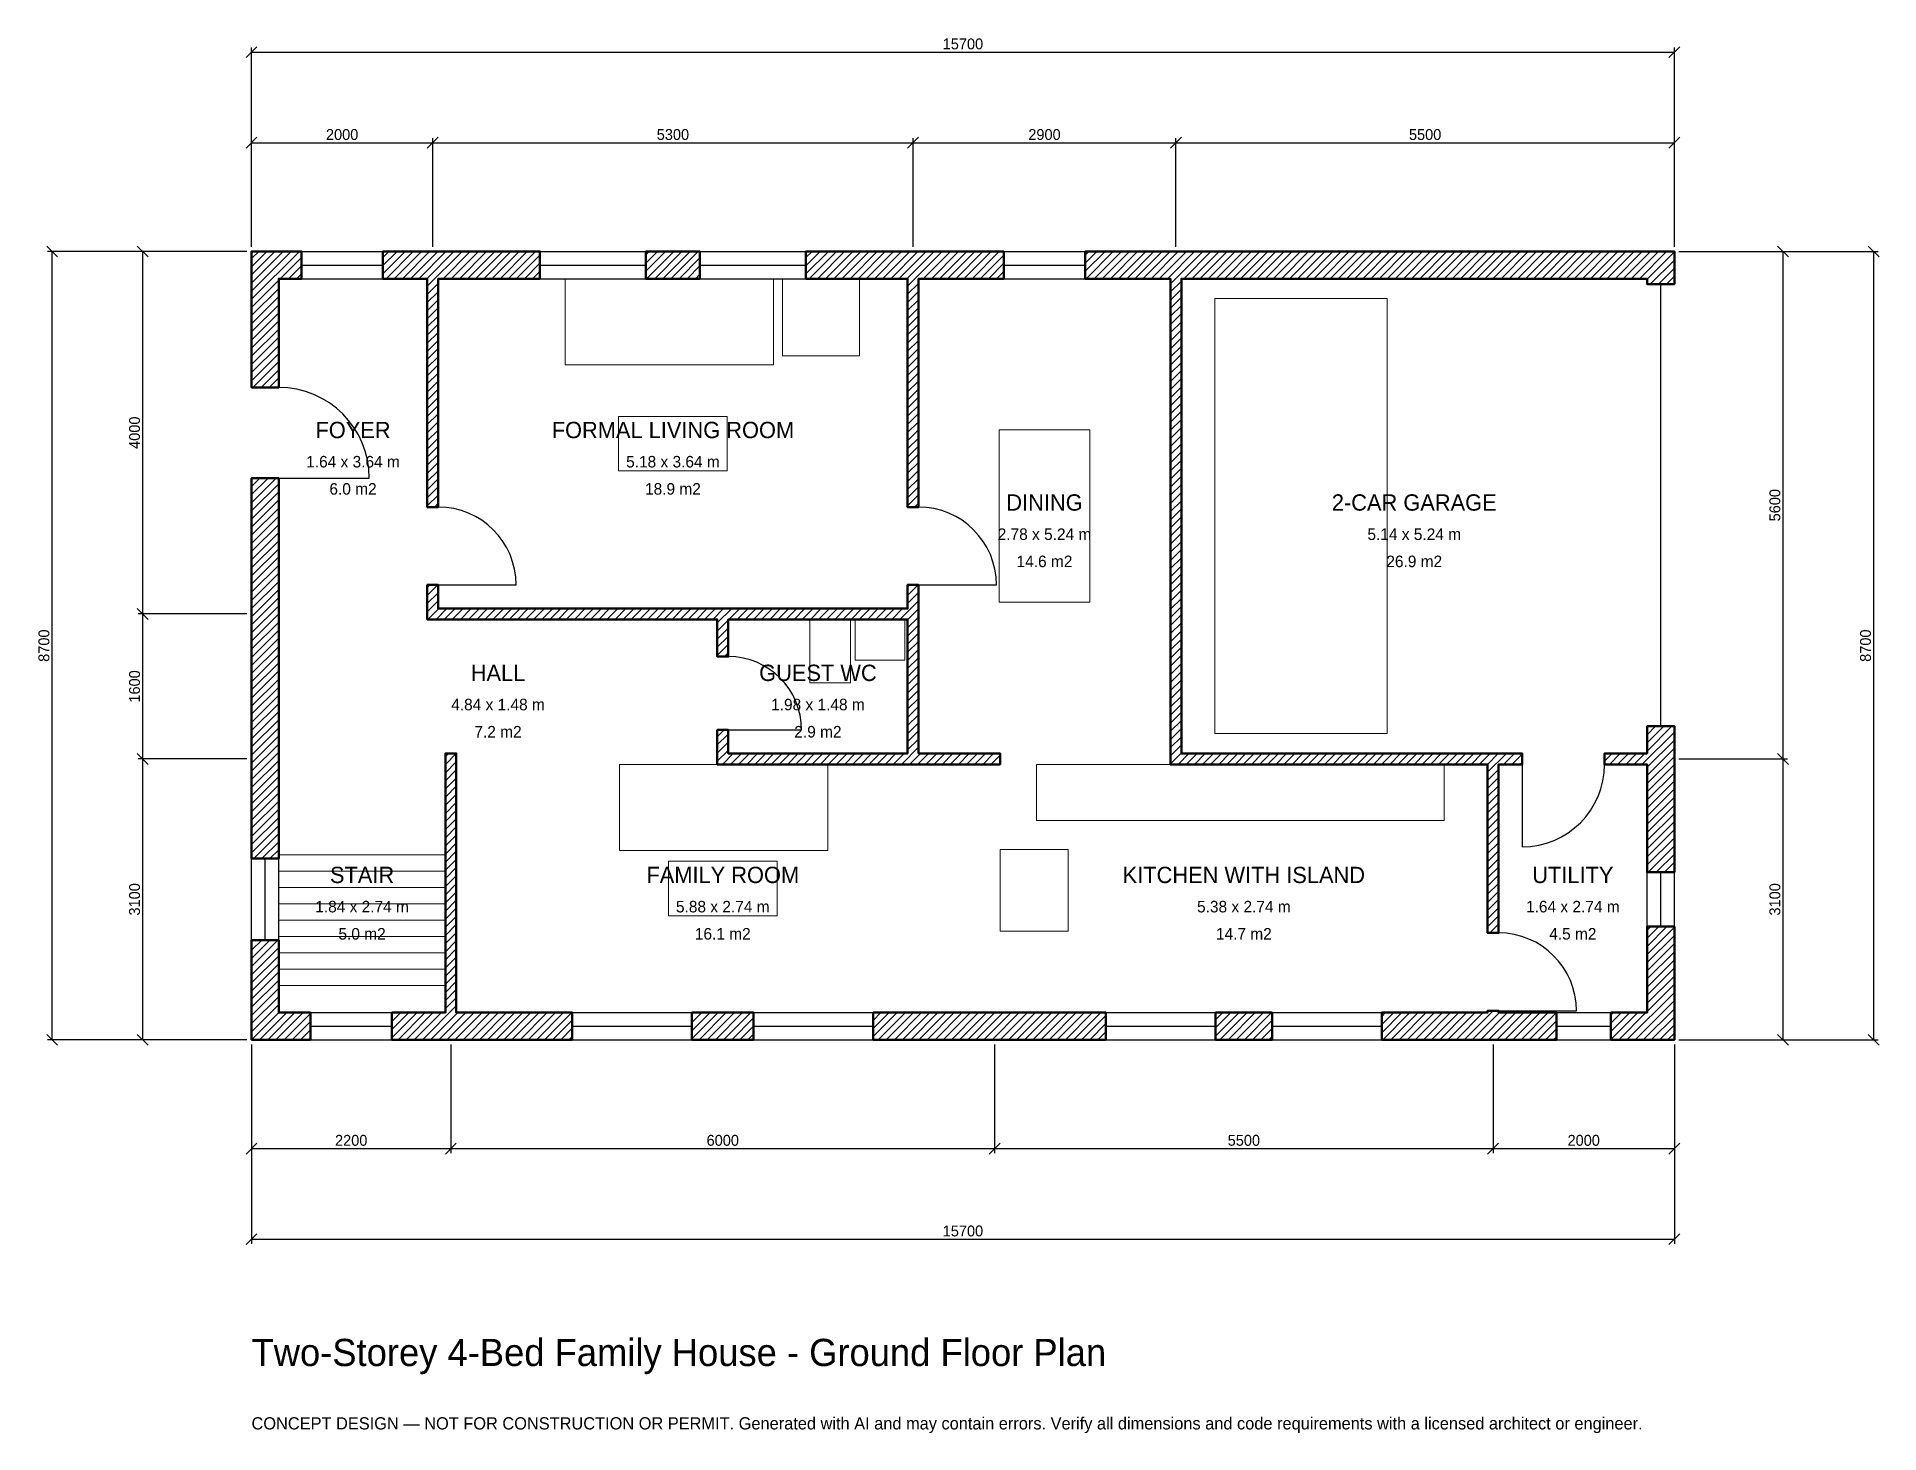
# Model space of a CAD drawing. Header units: millimetres. Extents: x -2369 to 17960, y -4341 to 11069.
import ezdxf
from ezdxf.enums import TextEntityAlignment as Align

# ---------------------------------------------------------------- set-up
doc = ezdxf.new("R2010")
doc.units = ezdxf.units.MM
doc.linetypes.add('DASHED', pattern=[1.524, 1.27, -0.254])
for name, color, linetype, lineweight in [('A-ANNO-DIMS', 1, 'Continuous', 13), ('A-ANNO-TEXT', 7, 'Continuous', 18), ('A-AREA-IDEN', 7, 'Continuous', 18), ('A-DOOR', 2, 'Continuous', 25), ('A-FLOR-FIXT', 9, 'Continuous', 13), ('A-FLOR-STRS', 3, 'Continuous', 18), ('A-FURN', 9, 'Continuous', 13), ('A-GLAZ', 4, 'Continuous', 25), ('A-WALL', 7, 'Continuous', 50), ('A-WALL-PATT', 8, 'Continuous', 13)]:
    doc.layers.add(name, color=color, linetype=linetype, lineweight=lineweight)
doc.dimstyles.new('PLAN', dxfattribs={"dimtxt": 120, "dimasz": 80, "dimexe": 50, "dimexo": 50, "dimgap": 30, "dimtad": 1, "dimdec": 0, "dimtsz": 60, "dimcen": 2.5, "dimclrd": 1, "dimclre": 1, "dimazin": 3, "dimtfac": 1, "dimtmove": 0, "dimatfit": 3})

msp = doc.modelspace()

# ---------------------------------------------------------------- hatches: boundary and pattern name
at = {"layer": 'A-WALL-PATT'}
h = msp.add_hatch(dxfattribs=at)
h.set_pattern_fill('ANSI31', color=8, scale=20)
h.paths.add_polyline_path([(2260, 0), (2260, -0.001), (2140, -0.001), (2140, 0), (2050, 0), (1550, 0), (1550, 300), (2050, 300), (2140, 300), (2140, 3160), (2260, 3160), (2260, 300), (2350, 300), (3540, 300), (3540, 0), (2350, 0), (2260, 0)])
h.paths.add_polyline_path([(300, 0), (300, -0.001), (0, -0.001), (0, -0.001), (0, 0), (-0.001, 0), (-0.001, 300), (0, 300), (0, 1100), (300, 1100), (300, 300), (650, 300), (650, 0), (300, 0)])
h.paths.add_polyline_path([(0, 2950), (0, 3250), (0, 4550), (0, 4850), (0, 6200), (300, 6200), (300, 4850), (300, 4550), (300, 3250), (300, 2950), (300, 2000), (0, 2000), (0, 2950)])
h.paths.add_polyline_path([(0, 8400), (-0.001, 8400), (-0.001, 8700), (0, 8700), (0, 8700.001), (0, 8700.001), (300, 8700.001), (300, 8700), (550, 8700), (550, 8400), (300, 8400), (300, 7200), (0, 7200), (0, 8400)])
h.paths.add_polyline_path([(1850, 8700), (1940, 8700), (1940, 8700.001), (2060, 8700.001), (2060, 8700), (2150, 8700), (3181.6667, 8700), (3181.6667, 8400), (2150, 8400), (2060, 8400), (2060, 5880), (1940, 5880), (1940, 8400), (1850, 8400), (1450, 8400), (1450, 8700), (1850, 8700)])
h.paths.add_polyline_path([(4948.3333, 8700), (4948.3333, 8400), (4351.6667, 8400), (4351.6667, 8700), (4948.3333, 8700)])
h.paths.add_polyline_path([(7150, 8700), (7240, 8700), (7240, 8700.001), (7360, 8700.001), (7360, 8700), (7450, 8700), (8300, 8700), (8300, 8400), (7450, 8400), (7360, 8400), (7360, 5880), (7240, 5880), (7240, 8400), (7150, 8400), (6118.3333, 8400), (6118.3333, 8700), (7150, 8700)])
h.paths.add_polyline_path([(10050, 8700), (10140, 8700), (10140, 8700.001), (10260, 8700.001), (10260, 8700), (10350, 8700), (15400, 8700), (15400, 8700.001), (15700, 8700.001), (15700, 8700), (15700.001, 8700), (15700.001, 8400), (15700, 8400), (15700, 8340), (15400, 8340), (15400, 8400), (10350, 8400), (10260, 8400), (10260, 3160), (13640, 3160), (13760, 3160), (14020, 3160), (14020, 3040), (13760, 3040), (13760, 1180), (13640, 1180), (13640, 3040), (10260, 3040), (10140, 3040), (10140, 3160), (10140, 8400), (10050, 8400), (9200, 8400), (9200, 8700), (10050, 8700)])
h.paths.add_polyline_path([(15700, 3250), (15700, 3160), (15700.001, 3160), (15700.001, 3040), (15700, 3040), (15700, 2950), (15700, 1850), (15400, 1850), (15400, 2950), (15400, 3040), (14930, 3040), (14930, 3160), (15400, 3160), (15400, 3250), (15400, 3460), (15700, 3460), (15700, 3250)])
h.paths.add_polyline_path([(15700, 300), (15700.001, 300), (15700.001, 0), (15700, 0), (15700, -0.001), (15400, -0.001), (15400, 0), (15000, 0), (15000, 300), (15400, 300), (15400, 1250), (15700, 1250), (15700, 300)])
h.paths.add_polyline_path([(13850, 0), (13760, 0), (13760, -0.001), (13640, -0.001), (13640, 0), (13550, 0), (12471.6667, 0), (12471.6667, 300), (13550, 300), (13640, 300), (13640, 320), (13760, 320), (13760, 300), (13850, 300), (14400, 300), (14400, 0), (13850, 0)])
h.paths.add_polyline_path([(10638.3333, 0), (10638.3333, 300), (11261.6667, 300), (11261.6667, 0), (10638.3333, 0)])
h.paths.add_polyline_path([(8350, 0), (8050, 0), (6860, 0), (6860, 300), (8050, 300), (8350, 300), (9428.3333, 300), (9428.3333, 0), (8350, 0)])
h.paths.add_polyline_path([(4860, 0), (4860, 300), (5540, 300), (5540, 0), (4860, 0)])
h.paths.add_polyline_path([(7360, 4760), (7360, 3160), (8260, 3160), (8260, 3040), (7360, 3040), (7240, 3040), (7240, 3040), (5260, 3040), (5140, 3040), (5140, 3160), (5140, 3420), (5260, 3420), (5260, 3160), (7240, 3160), (7240, 3160), (7240, 4640), (7240, 4640), (5260, 4640), (5260, 4230), (5140, 4230), (5140, 4640), (2060, 4640), (1940, 4640), (1940, 4760), (1940, 5020), (2060, 5020), (2060, 4760), (5140, 4760), (5260, 4760), (7240, 4760), (7240, 5020), (7360, 5020), (7360, 4760), (7360, 4760)])

# ---------------------------------------------------------------- linework, layer by layer
at = {"layer": 'A-DOOR', "linetype": 'DASHED'}
msp.add_line((15550, 3460), (15550, 8340), dxfattribs=at)
at = {"layer": 'A-DOOR'}
for p, q in [((300, 6200), (1300, 6200)), ((2060, 5020), (2920, 5020)), ((7360, 5020), (8220, 5020)), ((5260, 3420), (6070, 3420)), ((14020, 3040), (14020, 2130)), ((13760, 320), (14620, 320))]:
    msp.add_line(p, q, dxfattribs=at)
for centre, radius, start, end in [((300, 6200), 1000, 0, 90), ((2060, 5020), 860, 0, 90), ((7360, 5020), 860, 0, 90), ((5260, 3420), 810, 0, 90), ((14020, 3040), 910, 270, 360), ((13760, 320), 860, 0, 90)]:
    msp.add_arc(centre, radius, start, end, dxfattribs=at)
at = {"layer": 'A-FLOR-FIXT'}
for points in [[(6160, 3940), (6610, 3940), (6610, 4640), (6160, 4640)], [(6660, 4190), (7210, 4190), (7210, 4640), (6660, 4640)], [(8660, 2420), (13160, 2420), (13160, 3040), (8660, 3040)]]:
    msp.add_lwpolyline(points, close=True, dxfattribs=at)
at = {"layer": 'A-FLOR-STRS'}
for p, q in [((300, 2040), (2140, 2040)), ((300, 1860), (2140, 1860)), ((300, 1680), (2140, 1680)), ((300, 1500), (2140, 1500)), ((300, 1320), (2140, 1320)), ((300, 1140), (2140, 1140)), ((300, 960), (2140, 960)), ((300, 780), (2140, 780)), ((300, 600), (2140, 600))]:
    msp.add_line(p, q, dxfattribs=at)
at = {"layer": 'A-FURN'}
for points in [[(3460, 7450), (5760, 7450), (5760, 8400), (3460, 8400)], [(5860, 7550), (6710, 7550), (6710, 8400), (5860, 8400)], [(10630, 3380), (12530, 3380), (12530, 8180), (10630, 8180)], [(4050, 6280), (5250, 6280), (5250, 6880), (4050, 6880)], [(8250, 4830), (9250, 4830), (9250, 6730), (8250, 6730)], [(4060, 2090), (6360, 2090), (6360, 3040), (4060, 3040)], [(8260, 1200), (9010, 1200), (9010, 2100), (8260, 2100)], [(4600, 1370), (5800, 1370), (5800, 1970), (4600, 1970)]]:
    msp.add_lwpolyline(points, close=True, dxfattribs=at)
at = {"layer": 'A-GLAZ'}
for p, q in [((550, 8700), (1450, 8700)), ((550, 8550), (1450, 8550)), ((3181.6667, 8700), (4351.6667, 8700)), ((3181.6667, 8550), (4351.6667, 8550)), ((4948.3333, 8700), (6118.3333, 8700)), ((4948.3333, 8550), (6118.3333, 8550)), ((8300, 8700), (9200, 8700)), ((8300, 8550), (9200, 8550)), ((550, 8400), (1450, 8400)), ((3181.6667, 8400), (4351.6667, 8400)), ((4948.3333, 8400), (6118.3333, 8400)), ((8300, 8400), (9200, 8400)), ((0, 1100), (0, 2000)), ((150, 1100), (150, 2000)), ((300, 1100), (300, 2000)), ((15400, 1250), (15400, 1850)), ((15550, 1250), (15550, 1850)), ((15700, 1250), (15700, 1850)), ((650, 300), (1550, 300)), ((3540, 300), (4860, 300)), ((5540, 300), (6860, 300)), ((9428.3333, 300), (10638.3333, 300)), ((11261.6667, 300), (12471.6667, 300)), ((14400, 300), (15000, 300)), ((650, 150), (1550, 150)), ((650, 0), (1550, 0)), ((3540, 150), (4860, 150)), ((3540, 0), (4860, 0)), ((5540, 150), (6860, 150)), ((5540, 0), (6860, 0)), ((9428.3333, 150), (10638.3333, 150)), ((9428.3333, 0), (10638.3333, 0)), ((11261.6667, 150), (12471.6667, 150)), ((11261.6667, 0), (12471.6667, 0)), ((14400, 150), (15000, 150)), ((14400, 0), (15000, 0))]:
    msp.add_line(p, q, dxfattribs=at)
at = {"layer": 'A-WALL'}
for points in [[(0, 8400), (-0.001, 8400), (-0.001, 8700), (0, 8700), (0, 8700.001), (0, 8700.001), (300, 8700.001), (300, 8700), (550, 8700), (550, 8400), (300, 8400), (300, 7200), (0, 7200), (0, 8400)], [(1850, 8700), (1940, 8700), (1940, 8700.001), (2060, 8700.001), (2060, 8700), (2150, 8700), (3181.6667, 8700), (3181.6667, 8400), (2150, 8400), (2060, 8400), (2060, 5880), (1940, 5880), (1940, 8400), (1850, 8400), (1450, 8400), (1450, 8700), (1850, 8700)], [(4948.3333, 8700), (4948.3333, 8400), (4351.6667, 8400), (4351.6667, 8700), (4948.3333, 8700)], [(7150, 8700), (7240, 8700), (7240, 8700.001), (7360, 8700.001), (7360, 8700), (7450, 8700), (8300, 8700), (8300, 8400), (7450, 8400), (7360, 8400), (7360, 5880), (7240, 5880), (7240, 8400), (7150, 8400), (6118.3333, 8400), (6118.3333, 8700), (7150, 8700)], [(10050, 8700), (10140, 8700), (10140, 8700.001), (10260, 8700.001), (10260, 8700), (10350, 8700), (15400, 8700), (15400, 8700.001), (15700, 8700.001), (15700, 8700), (15700.001, 8700), (15700.001, 8400), (15700, 8400), (15700, 8340), (15400, 8340), (15400, 8400), (10350, 8400), (10260, 8400), (10260, 3160), (13640, 3160), (13760, 3160), (14020, 3160), (14020, 3040), (13760, 3040), (13760, 1180), (13640, 1180), (13640, 3040), (10260, 3040), (10140, 3040), (10140, 3160), (10140, 8400), (10050, 8400), (9200, 8400), (9200, 8700), (10050, 8700)], [(0, 2950), (0, 3250), (0, 4550), (0, 4850), (0, 6200), (300, 6200), (300, 4850), (300, 4550), (300, 3250), (300, 2950), (300, 2000), (0, 2000), (0, 2950)], [(7360, 4760), (7360, 3160), (8260, 3160), (8260, 3040), (7360, 3040), (7240, 3040), (7240, 3040), (5260, 3040), (5140, 3040), (5140, 3160), (5140, 3420), (5260, 3420), (5260, 3160), (7240, 3160), (7240, 3160), (7240, 4640), (7240, 4640), (5260, 4640), (5260, 4230), (5140, 4230), (5140, 4640), (2060, 4640), (1940, 4640), (1940, 4760), (1940, 5020), (2060, 5020), (2060, 4760), (5140, 4760), (5260, 4760), (7240, 4760), (7240, 5020), (7360, 5020), (7360, 4760), (7360, 4760)], [(15700, 3250), (15700, 3160), (15700.001, 3160), (15700.001, 3040), (15700, 3040), (15700, 2950), (15700, 1850), (15400, 1850), (15400, 2950), (15400, 3040), (14930, 3040), (14930, 3160), (15400, 3160), (15400, 3250), (15400, 3460), (15700, 3460), (15700, 3250)], [(2260, 0), (2260, -0.001), (2140, -0.001), (2140, 0), (2050, 0), (1550, 0), (1550, 300), (2050, 300), (2140, 300), (2140, 3160), (2260, 3160), (2260, 300), (2350, 300), (3540, 300), (3540, 0), (2350, 0), (2260, 0)], [(15700, 300), (15700.001, 300), (15700.001, 0), (15700, 0), (15700, -0.001), (15400, -0.001), (15400, 0), (15000, 0), (15000, 300), (15400, 300), (15400, 1250), (15700, 1250), (15700, 300)], [(300, 0), (300, -0.001), (0, -0.001), (0, -0.001), (0, 0), (-0.001, 0), (-0.001, 300), (0, 300), (0, 1100), (300, 1100), (300, 300), (650, 300), (650, 0), (300, 0)], [(4860, 0), (4860, 300), (5540, 300), (5540, 0), (4860, 0)], [(8350, 0), (8050, 0), (6860, 0), (6860, 300), (8050, 300), (8350, 300), (9428.3333, 300), (9428.3333, 0), (8350, 0)], [(10638.3333, 0), (10638.3333, 300), (11261.6667, 300), (11261.6667, 0), (10638.3333, 0)], [(13850, 0), (13760, 0), (13760, -0.001), (13640, -0.001), (13640, 0), (13550, 0), (12471.6667, 0), (12471.6667, 300), (13550, 300), (13640, 300), (13640, 320), (13760, 320), (13760, 300), (13850, 300), (14400, 300), (14400, 0), (13850, 0)]]:
    msp.add_lwpolyline(points, close=True, dxfattribs=at)

# ---------------------------------------------------------------- texts
at = {"layer": 'A-ANNO-TEXT'}
for s, height, p in [('Two-Storey 4-Bed Family House - Ground Floor Plan', 300, (0, -3600)), ('CONCEPT DESIGN — NOT FOR CONSTRUCTION OR PERMIT. Generated with AI and may contain errors. Verify all dimensions and code requirements with a licensed architect or engineer.', 135, (0, -4300))]:
    msp.add_text(s, height=height, dxfattribs=at).set_placement(p)
at = {"layer": 'A-AREA-IDEN'}
for s, height, p in [('FOYER', 180, (1120, 6730)), ('FORMAL LIVING ROOM', 180, (4650, 6730)), ('1.64 x 3.64 m', 127.5, (1120, 6380)), ('5.18 x 3.64 m', 127.5, (4650, 6380)), ('6.0 m2', 127.5, (1120, 6080)), ('18.9 m2', 127.5, (4650, 6080)), ('DINING', 180, (8750, 5930)), ('2-CAR GARAGE', 180, (12830, 5930)), ('2.78 x 5.24 m', 127.5, (8750, 5580)), ('5.14 x 5.24 m', 127.5, (12830, 5580)), ('14.6 m2', 127.5, (8750, 5280)), ('26.9 m2', 127.5, (12830, 5280)), ('HALL', 180, (2720, 4050)), ('GUEST WC', 180, (6250, 4050)), ('4.84 x 1.48 m', 127.5, (2720, 3700)), ('1.98 x 1.48 m', 127.5, (6250, 3700)), ('7.2 m2', 127.5, (2720, 3400)), ('2.9 m2', 127.5, (6250, 3400)), ('STAIR', 180, (1220, 1820)), ('FAMILY ROOM', 180, (5200, 1820)), ('KITCHEN WITH ISLAND', 180, (10950, 1820)), ('UTILITY', 180, (14580, 1820)), ('1.84 x 2.74 m', 127.5, (1220, 1470)), ('5.88 x 2.74 m', 127.5, (5200, 1470)), ('5.38 x 2.74 m', 127.5, (10950, 1470)), ('1.64 x 2.74 m', 127.5, (14580, 1470)), ('5.0 m2', 127.5, (1220, 1170)), ('16.1 m2', 127.5, (5200, 1170)), ('14.7 m2', 127.5, (10950, 1170)), ('4.5 m2', 127.5, (14580, 1170))]:
    msp.add_text(s, height=height, dxfattribs=at).set_placement(p, align=Align.MIDDLE_CENTER)

# ---------------------------------------------------------------- dimensions: what is measured, and where the dimension line sits
at = {"layer": 'A-ANNO-DIMS'}
for base, p1, p2, text in [((0, 10900), (0, 8700), (15700, 8700), '15700'), ((0, 9900), (0, 8700), (2000, 8700), '2000'), ((2000, 9900), (2000, 8700), (7300, 8700), '5300'), ((7300, 9900), (7300, 8700), (10200, 8700), '2900'), ((10200, 9900), (10200, 8700), (15700, 8700), '5500'), ((0, -1200), (0, 0), (2200, 0), '2200'), ((0, -2200), (0, 0), (15700, 0), '15700'), ((2200, -1200), (2200, 0), (8200, 0), '6000'), ((8200, -1200), (8200, 0), (13700, 0), '5500'), ((13700, -1200), (13700, 0), (15700, 0), '2000')]:
    msp.add_linear_dim(base=base, p1=p1, p2=p2, text=text, dimstyle='PLAN', dxfattribs=at).render()
for base, p1, p2, text in [((-2200, 0), (0, 0), (0, 8700), '8700'), ((-1200, 4700), (0, 4700), (0, 8700), '4000'), ((16900, 3100), (15700, 3100), (15700, 8700), '5600'), ((17900, 0), (15700, 0), (15700, 8700), '8700'), ((-1200, 3100), (0, 3100), (0, 4700), '1600'), ((-1200, 0), (0, 0), (0, 3100), '3100'), ((16900, 0), (15700, 0), (15700, 3100), '3100')]:
    msp.add_linear_dim(base=base, p1=p1, p2=p2, angle=90, text=text, dimstyle='PLAN', dxfattribs=at).render()

doc.saveas('drawing.dxf')
